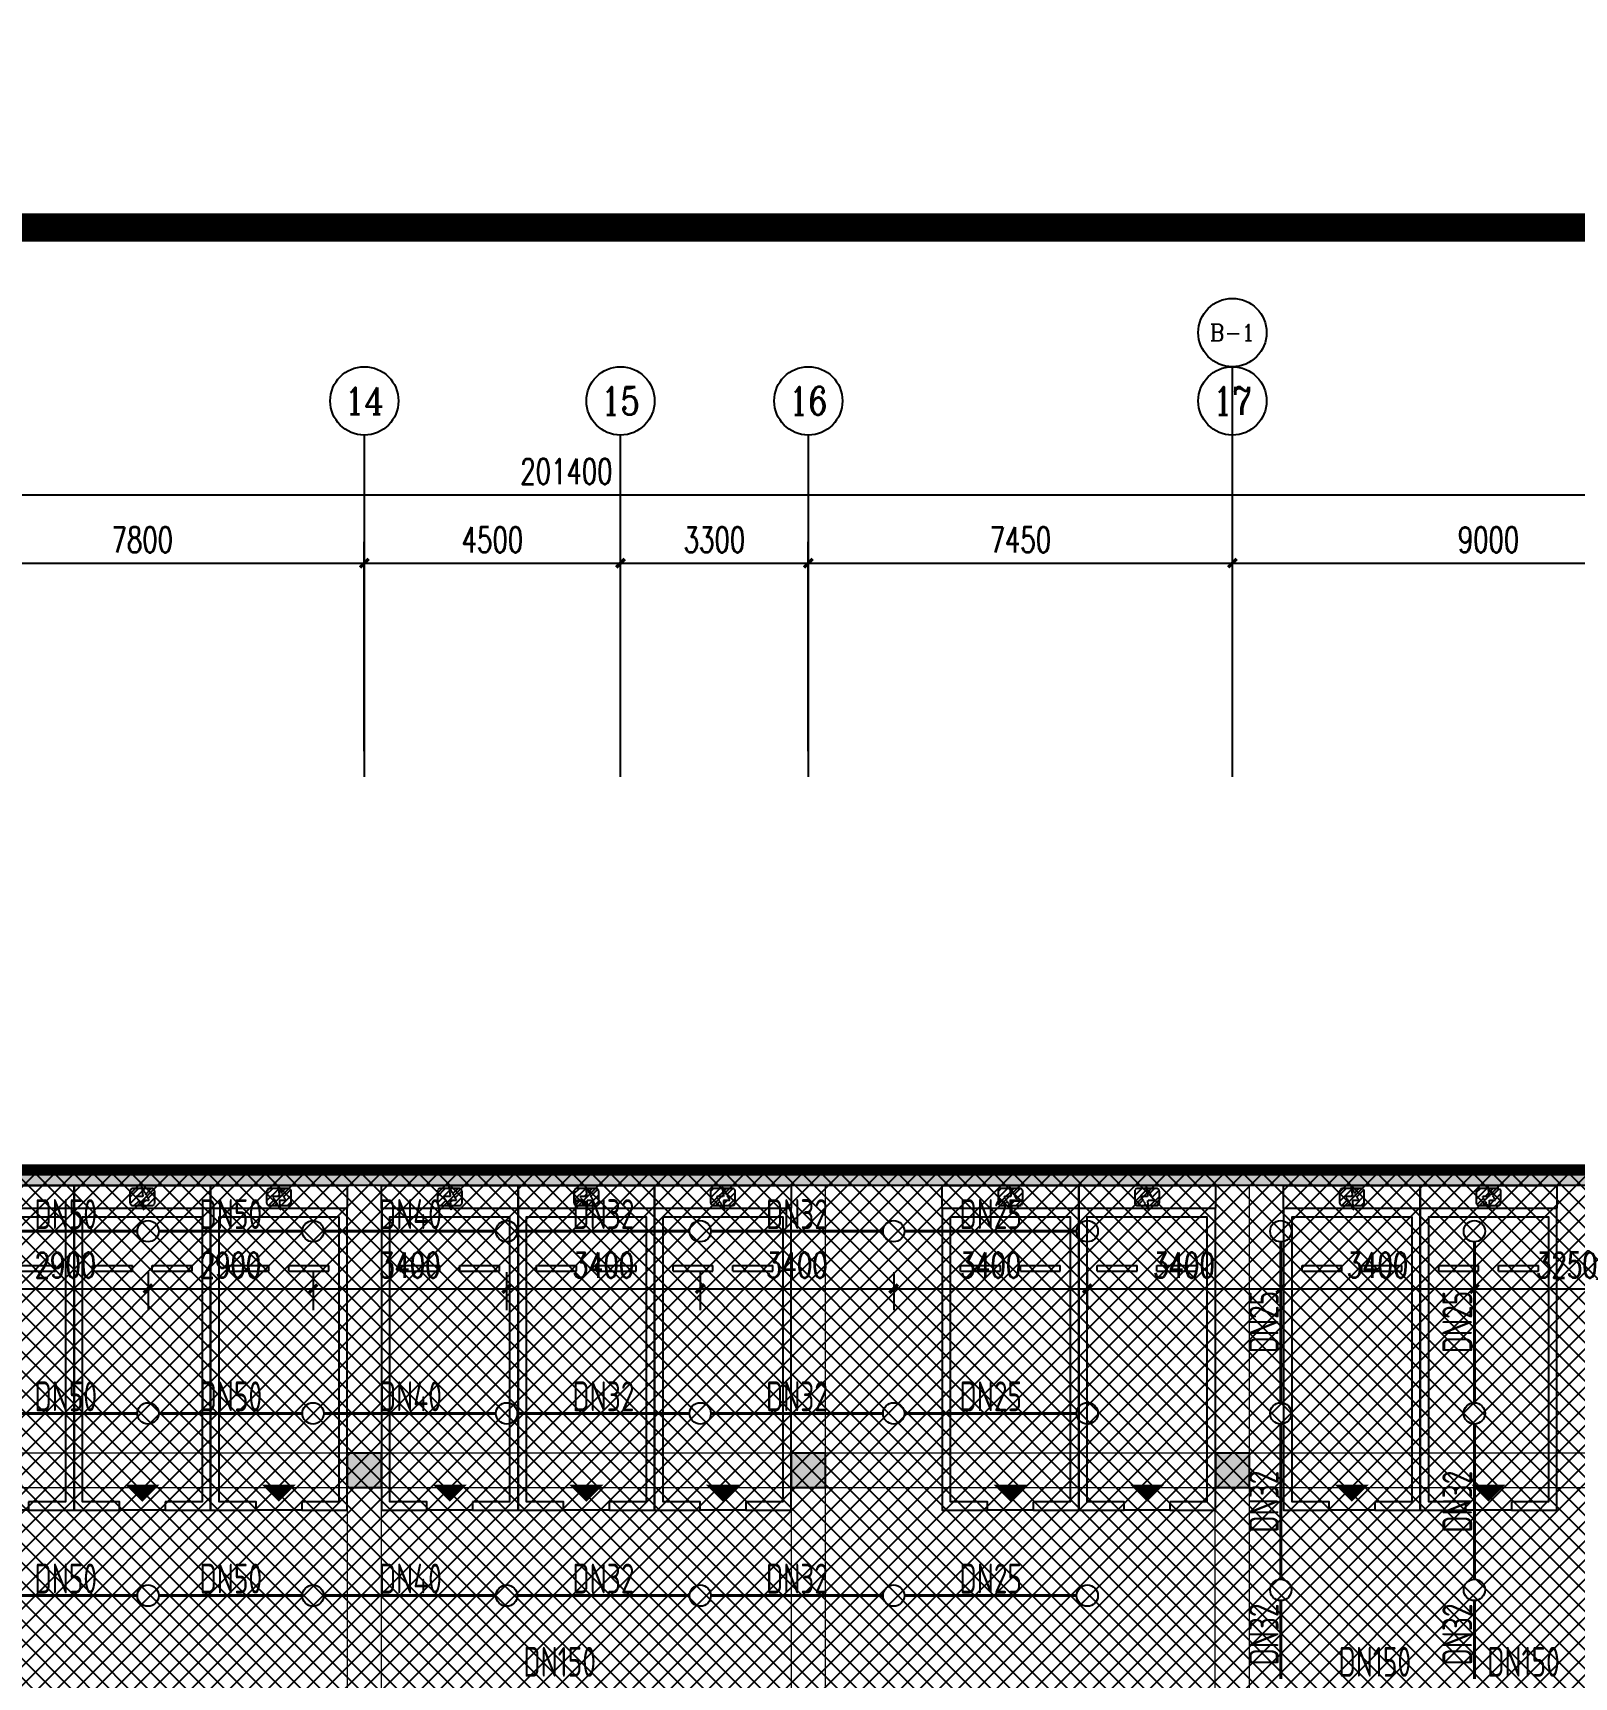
# Model space of a CAD drawing. Extents: x 6824721 to 16538177, y 2478193 to 6665639.
# Drawn here: x 8794641 to 8821717, y 2940521 to 2969395 of the extents above; entities that cross this region are included whole.
import ezdxf
from ezdxf.enums import TextEntityAlignment as Align

# ---------------------------------------------------------------- set-up
doc = ezdxf.new("R2010")
doc.units = 0
doc.header["$LTSCALE"] = 10
doc.linetypes.add('DASH', pattern=[0.35, 0.25, -0.1])
for name, color, linetype in [('0-wo', 8, 'Continuous'), ('00-停车位', 67, 'Continuous'), ('A-PUB_HATCH', 8, 'Continuous'), ('AXIS', 3, 'Continuous'), ('AXIS_TEXT', 7, 'Continuous'), ('car', 252, 'Continuous'), ('PUB_HATCH', 8, 'Continuous'), ('S-梁-虚线', 4, 'DASH'), ('W-EQUIP_喷头', 7, 'Continuous'), ('W-PIPE-喷淋中', 6, 'Continuous'), ('W-TEXT_喷淋', 7, 'Continuous'), ('W-TWT_DIM', 3, 'Continuous'), ('WALL', 9, 'Continuous')]:
    doc.layers.add(name, color=color, linetype=linetype)
doc.layers.add('钢梁', color=141, linetype='Continuous', lineweight=18)
doc.styles.add('8B2_02', font='tssdeng.shx', dxfattribs={"width": 0.7, "bigfont": 'TSSDCHN.shx'})
doc.styles.add('_TCH_AXIS', font='COMPLEX', dxfattribs={"bigfont": 'GBCBIG'})
doc.styles.add('_TCH_DIM_T3', font='SIMPLEX', dxfattribs={"width": 0.705882, "bigfont": 'GBCBIG'})
doc.styles.add('COMPLEX', font='COMPLEX')
doc.styles.add('STANDARD_T3', font='TSSDENG.shx', dxfattribs={"width": 0.56, "bigfont": 'TSSDCHN.shx'})
doc.dimstyles.new('_TCH_ARCH&&150', dxfattribs={"dimtxt": 525, "dimasz": 150, "dimexe": 375, "dimexo": 450, "dimgap": 150, "dimtad": 1, "dimdec": 0, "dimzin": 0, "dimdsep": 46, "dimtxsty": 'STANDARD_T3', "dimblk": 'ARCHTICK', "dimcen": 0.09, "dimclrt": 7, "dimazin": 2, "dimtfac": 1, "dimtdec": 0, "dimtix": 1, "dimtmove": 2, "dimatfit": 3, "dimfxl": 0, "dimtolj": 1, "dimtzin": 0, "dimarcsym": 0})
doc.dimstyles.new('_TWT_ARCH&&150', dxfattribs={"dimtxt": 446.25, "dimasz": 150, "dimexe": 375, "dimexo": 450, "dimgap": 189.375, "dimtad": 1, "dimdec": 0, "dimzin": 0, "dimdsep": 46, "dimtxsty": '_TCH_DIM_T3', "dimblk": 'ARCHTICK', "dimcen": 0.09, "dimclrt": 7, "dimazin": 2, "dimtfac": 1, "dimtdec": 0, "dimtix": 1, "dimtmove": 2, "dimatfit": 3, "dimfxl": 0, "dimtolj": 1, "dimtzin": 0, "dimarcsym": 0})

# ---------------------------------------------------------------- blocks, each defined once
blk = doc.blocks.new('车位2400x5300')
at = {"layer": '00-停车位', "color": 251}
for p, q in [((-875, -1000), (-175, -1000)), ((-875, -1100), (-875, -1000)), ((-875, -1100), (-175, -1100)), ((-175, -1100), (-175, -1000)), ((175, -1000), (875, -1000)), ((175, -1100), (175, -1000)), ((175, -1100), (875, -1100)), ((875, -1100), (875, -1000)), ((400, -5300), (-400, -5300))]:
    blk.add_line(p, q, dxfattribs=at)
blk.add_lwpolyline([(400, -5150), (400, -5300), (1200, -5300), (1200, 0), (-1200, 0), (-1200, -5300), (-400, -5300), (-400, -5150), (-1050, -5150), (-1050, -150), (1050, -150), (1050, -5150), (400, -5150)], dxfattribs=at)
blk.add_lwpolyline([(0, -5150, 0, 600, 0), (0, -4850, 600, 600, 0)], format="xyseb", dxfattribs=at)
blk = doc.blocks.new('A$C2EF10B80')
at = {"layer": 'A-PUB_HATCH'}
h = blk.add_hatch(dxfattribs=at)
h.set_pattern_fill('ANSI31', color=256, scale=50, angle=-16.4434)
h.set_pattern_definition([(45, (6188.46, 7099.97), (-56.1266, 56.1266), [])])
h.paths.add_polyline_path([(-983, -100, 0.414214), (-1033, -50), (-1184, -50), (-1091, -207), (-1210, -207), (-1204, -250), (-983, -250)])
h.paths.add_polyline_path([(-983, -250), (-1204, -250), (-1190, -350), (-1033, -350, 0.414213), (-983, -300)])
h.paths.add_polyline_path([(-1262, -250), (-1417, -250), (-1417, -300, 0.414215), (-1367, -350), (-1207, -350)])
h.paths.add_polyline_path([(-1221, -50), (-1367, -50, 0.414214), (-1417, -100), (-1417, -250), (-1262, -250), (-1320, -146), (-1212, -146)])
at = {"layer": 'car', "linetype": 'DASH', "ltscale": 0.5}
blk.add_line((-1367, -350), (-1033, -350), dxfattribs=at)
at = {"layer": 'car', "linetype": 'DASH'}
blk.add_lwpolyline([(-2400, 0), (0, 0), (0, -400), (-2400, -400)], close=True, dxfattribs=at)
at = {"layer": 'car', "linetype": 'DASH', "ltscale": 0.5}
blk.add_lwpolyline([(-1320, -146), (-1185, -390), (-1210, -207), (-1091, -207), (-1227, 23), (-1212, -146)], close=True, dxfattribs=at)
for points in [[(-1367, -50, 0.414214), (-1417, -100), (-1417, -300)], [(-1033, -350, 0.414214), (-983, -300), (-983, -100, 0.414214), (-1033, -50), (-1367, -50)]]:
    blk.add_lwpolyline(points, format="xyb", dxfattribs=at)
at = {"layer": 'car', "linetype": 'DASH'}
blk.add_arc((-1367, -300), 50, 180, 270, dxfattribs=at)
blk = doc.blocks.new('_FZH')
blk.add_lwpolyline([(-0.5, -0.5), (0.5, -0.5), (0.5, 0.5), (-0.5, 0.5)], close=True)
at = {"layer": 'PUB_HATCH'}
blk.add_solid([(-0.5, -0.5), (0.5, -0.5), (-0.5, 0.5), (0.5, 0.5)], dxfattribs=at)
blk = doc.blocks.new('_AXISO')
blk.add_circle((0, 0), 0.5)
at = {"layer": 'AXIS_TEXT', "style": 'COMPLEX', "width": 1.041667}
blk.add_attdef('A', text='', height=0.56, dxfattribs=at).set_placement((-0.25, -0.28), (0.25, -0.28), align=Align.FIT)
blk = doc.blocks.new('_ArchTick')
at = {"color": 0, "linetype": 'ByBlock', "const_width": 0.4}
blk.add_lwpolyline([(-0.5, -0.5), (0.5, 0.5)], dxfattribs=at)
blk = doc.blocks.new('*D319')
at = {"layer": 'AXIS', "color": 0, "lineweight": -2, "transparency": 16777216}
for p, q in [((-5809, 856556), (-5809, 860231)), ((1991, 856556), (1991, 860231)), ((-5809, 859856), (1991, 859856))]:
    blk.add_line(p, q, dxfattribs=at)
at = {"layer": 'Defpoints', "color": 0, "transparency": 16777216}
for p in [(1991, 859856), (-5809, 856106), (1991, 856106)]:
    blk.add_point(p, dxfattribs=at)
at = {"layer": 'AXIS', "color": 0, "lineweight": -2, "transparency": 16777216, "xscale": 150, "yscale": 150, "zscale": 150, "rotation": 180}
blk.add_blockref('_ArchTick', (-5809, 859856), dxfattribs=at)
at = {"layer": 'AXIS', "color": 0, "lineweight": -2, "transparency": 16777216, "xscale": 150, "yscale": 150, "zscale": 150}
blk.add_blockref('_ArchTick', (1991, 859856), dxfattribs=at)
at = {"layer": 'AXIS', "color": 7, "transparency": 16777216, "insert": (-1909, 860268), "char_height": 446.2, "attachment_point": 5, "style": '_TCH_DIM_T3'}
blk.add_mtext('\\A1;7800', dxfattribs=at)
blk = doc.blocks.new('*D320')
at = {"layer": 'AXIS', "color": 0, "lineweight": -2, "transparency": 16777216}
for p, q in [((1991, 856556), (1991, 860231)), ((6491, 856556), (6491, 860231)), ((1991, 859856), (6491, 859856))]:
    blk.add_line(p, q, dxfattribs=at)
at = {"layer": 'Defpoints', "color": 0, "transparency": 16777216}
for p in [(6491, 859856), (1991, 856106), (6491, 856106)]:
    blk.add_point(p, dxfattribs=at)
at = {"layer": 'AXIS', "color": 0, "lineweight": -2, "transparency": 16777216, "xscale": 150, "yscale": 150, "zscale": 150, "rotation": 180}
blk.add_blockref('_ArchTick', (1991, 859856), dxfattribs=at)
at = {"layer": 'AXIS', "color": 0, "lineweight": -2, "transparency": 16777216, "xscale": 150, "yscale": 150, "zscale": 150}
blk.add_blockref('_ArchTick', (6491, 859856), dxfattribs=at)
at = {"layer": 'AXIS', "color": 7, "transparency": 16777216, "insert": (4241, 860268), "char_height": 446.2, "attachment_point": 5, "style": '_TCH_DIM_T3'}
blk.add_mtext('\\A1;4500', dxfattribs=at)
blk = doc.blocks.new('*D321')
at = {"layer": 'AXIS', "color": 0, "lineweight": -2, "transparency": 16777216}
for p, q in [((6491, 856556), (6491, 860231)), ((9791, 856556), (9791, 860231)), ((6491, 859856), (9791, 859856))]:
    blk.add_line(p, q, dxfattribs=at)
at = {"layer": 'Defpoints', "color": 0, "transparency": 16777216}
for p in [(9791, 859856), (6491, 856106), (9791, 856106)]:
    blk.add_point(p, dxfattribs=at)
at = {"layer": 'AXIS', "color": 0, "lineweight": -2, "transparency": 16777216, "xscale": 150, "yscale": 150, "zscale": 150, "rotation": 180}
blk.add_blockref('_ArchTick', (6491, 859856), dxfattribs=at)
at = {"layer": 'AXIS', "color": 0, "lineweight": -2, "transparency": 16777216, "xscale": 150, "yscale": 150, "zscale": 150}
blk.add_blockref('_ArchTick', (9791, 859856), dxfattribs=at)
at = {"layer": 'AXIS', "color": 7, "transparency": 16777216, "insert": (8141, 860268), "char_height": 446.2, "attachment_point": 5, "style": '_TCH_DIM_T3'}
blk.add_mtext('\\A1;3300', dxfattribs=at)
blk = doc.blocks.new('*D322')
at = {"layer": 'AXIS', "color": 0, "lineweight": -2, "transparency": 16777216}
for p, q in [((9791, 856556), (9791, 860231)), ((17241, 856556), (17241, 860231)), ((9791, 859856), (17241, 859856))]:
    blk.add_line(p, q, dxfattribs=at)
at = {"layer": 'Defpoints', "color": 0, "transparency": 16777216}
for p in [(17241, 859856), (9791, 856106), (17241, 856106)]:
    blk.add_point(p, dxfattribs=at)
at = {"layer": 'AXIS', "color": 0, "lineweight": -2, "transparency": 16777216, "xscale": 150, "yscale": 150, "zscale": 150, "rotation": 180}
blk.add_blockref('_ArchTick', (9791, 859856), dxfattribs=at)
at = {"layer": 'AXIS', "color": 0, "lineweight": -2, "transparency": 16777216, "xscale": 150, "yscale": 150, "zscale": 150}
blk.add_blockref('_ArchTick', (17241, 859856), dxfattribs=at)
at = {"layer": 'AXIS', "color": 7, "transparency": 16777216, "insert": (13516, 860268), "char_height": 446.2, "attachment_point": 5, "style": '_TCH_DIM_T3'}
blk.add_mtext('\\A1;7450', dxfattribs=at)
blk = doc.blocks.new('*D232')
at = {"layer": 'AXIS', "color": 0, "lineweight": -2, "transparency": 16777216}
for p, q in [((17241, 856556), (17241, 860231)), ((26241, 856556), (26241, 860231)), ((17241, 859856), (26241, 859856))]:
    blk.add_line(p, q, dxfattribs=at)
at = {"layer": 'Defpoints', "color": 0, "transparency": 16777216}
for p in [(26241, 859856), (17241, 856106), (26241, 856106)]:
    blk.add_point(p, dxfattribs=at)
at = {"layer": 'AXIS', "color": 0, "lineweight": -2, "transparency": 16777216, "xscale": 150, "yscale": 150, "zscale": 150, "rotation": 180}
blk.add_blockref('_ArchTick', (17241, 859856), dxfattribs=at)
at = {"layer": 'AXIS', "color": 0, "lineweight": -2, "transparency": 16777216, "xscale": 150, "yscale": 150, "zscale": 150}
blk.add_blockref('_ArchTick', (26241, 859856), dxfattribs=at)
at = {"layer": 'AXIS', "color": 7, "transparency": 16777216, "insert": (21741, 860268), "char_height": 446.2, "attachment_point": 5, "style": '_TCH_DIM_T3'}
blk.add_mtext('\\A1;9000', dxfattribs=at)
blk = doc.blocks.new('*D263')
at = {"layer": 'AXIS', "color": 0, "lineweight": -2, "transparency": 16777216}
for p, q in [((-95159, 856556), (-95159, 861431)), ((106241, 856556), (106241, 861431)), ((-95159, 861056), (106241, 861056))]:
    blk.add_line(p, q, dxfattribs=at)
at = {"layer": 'Defpoints', "color": 0, "transparency": 16777216}
for p in [(106241, 861056), (-95159, 856106), (106241, 856106)]:
    blk.add_point(p, dxfattribs=at)
at = {"layer": 'AXIS', "color": 0, "lineweight": -2, "transparency": 16777216, "xscale": 150, "yscale": 150, "zscale": 150, "rotation": 180}
blk.add_blockref('_ArchTick', (-95159, 861056), dxfattribs=at)
at = {"layer": 'AXIS', "color": 0, "lineweight": -2, "transparency": 16777216, "xscale": 150, "yscale": 150, "zscale": 150}
blk.add_blockref('_ArchTick', (106241, 861056), dxfattribs=at)
at = {"layer": 'AXIS', "color": 7, "transparency": 16777216, "insert": (5541, 861468), "char_height": 446.2, "attachment_point": 5, "style": '_TCH_DIM_T3'}
blk.add_mtext('\\A1;201400', dxfattribs=at)
blk = doc.blocks.new('jkytk')
at = {"layer": 'WALL', "color": 1, "const_width": 200}
blk.add_lwpolyline([(8419589, 2958073), (8519064, 2958073), (8519064, 2943773), (8537789, 2943777), (8537789, 2939796), (8509914, 2939798), (8509914, 2927380), (8466214, 2927327)], dxfattribs=at)
blk = doc.blocks.new('LIANGMOBAN')
at = {"layer": 'S-梁-虚线', "color": 8, "lineweight": 18}
for p, q in [((1930691, 235178), (1930691, 230478)), ((1931291, 230478), (1931291, 235178)), ((1938491, 235178), (1938491, 230478)), ((1939091, 230478), (1939091, 235178)), ((1945941, 235178), (1945941, 230478)), ((1946541, 230478), (1946541, 235178)), ((1930691, 230478), (1923491, 230478)), ((1938491, 230478), (1931291, 230478)), ((1945941, 230478), (1939091, 230478)), ((1954941, 230478), (1946541, 230478)), ((1923491, 229878), (1930691, 229878)), ((1930691, 229878), (1930691, 223028)), ((1931291, 229878), (1938491, 229878)), ((1931291, 223028), (1931291, 229878)), ((1938491, 229878), (1938491, 223028)), ((1939091, 229878), (1945941, 229878)), ((1939091, 223028), (1939091, 229878)), ((1945941, 221547), (1945941, 229878)), ((1946541, 229878), (1954941, 229878)), ((1946541, 221478), (1946541, 229878))]:
    blk.add_line(p, q, dxfattribs=at)
blk = doc.blocks.new('*D625')
at = {"layer": 'Defpoints', "color": 0, "transparency": 16777216}
for p in [(8793764, 2948084), (8796664, 2948084), (8796664, 2947342)]:
    blk.add_point(p, dxfattribs=at)
at = {"layer": 'W-TWT_DIM', "color": 0, "lineweight": -2, "transparency": 16777216}
for p, q in [((8793764, 2947634), (8793764, 2946967)), ((8796664, 2947634), (8796664, 2946967)), ((8793764, 2947342), (8796664, 2947342))]:
    blk.add_line(p, q, dxfattribs=at)
at = {"layer": 'W-TWT_DIM', "color": 0, "lineweight": -2, "transparency": 16777216, "xscale": 150, "yscale": 150, "zscale": 150, "rotation": 180}
blk.add_blockref('_ArchTick', (8793764, 2947342), dxfattribs=at)
at = {"layer": 'W-TWT_DIM', "color": 0, "lineweight": -2, "transparency": 16777216, "xscale": 150, "yscale": 150, "zscale": 150}
blk.add_blockref('_ArchTick', (8796664, 2947342), dxfattribs=at)
at = {"layer": 'W-TWT_DIM', "color": 7, "transparency": 16777216, "insert": (8795214, 2947755), "char_height": 446.2, "attachment_point": 5, "style": '_TCH_DIM_T3'}
blk.add_mtext('\\A1;2900', dxfattribs=at)
blk = doc.blocks.new('*D626')
at = {"layer": 'Defpoints', "color": 0, "transparency": 16777216}
for p in [(8796664, 2948084), (8799564, 2948084), (8799564, 2947342)]:
    blk.add_point(p, dxfattribs=at)
at = {"layer": 'W-TWT_DIM', "color": 0, "lineweight": -2, "transparency": 16777216}
for p, q in [((8796664, 2947634), (8796664, 2946967)), ((8799564, 2947634), (8799564, 2946967)), ((8796664, 2947342), (8799564, 2947342))]:
    blk.add_line(p, q, dxfattribs=at)
at = {"layer": 'W-TWT_DIM', "color": 0, "lineweight": -2, "transparency": 16777216, "xscale": 150, "yscale": 150, "zscale": 150, "rotation": 180}
blk.add_blockref('_ArchTick', (8796664, 2947342), dxfattribs=at)
at = {"layer": 'W-TWT_DIM', "color": 0, "lineweight": -2, "transparency": 16777216, "xscale": 150, "yscale": 150, "zscale": 150}
blk.add_blockref('_ArchTick', (8799564, 2947342), dxfattribs=at)
at = {"layer": 'W-TWT_DIM', "color": 7, "transparency": 16777216, "insert": (8798114, 2947755), "char_height": 446.2, "attachment_point": 5, "style": '_TCH_DIM_T3'}
blk.add_mtext('\\A1;2900', dxfattribs=at)
blk = doc.blocks.new('*D627')
at = {"layer": 'Defpoints', "color": 0, "transparency": 16777216}
for p in [(8799564, 2948084), (8802964, 2948084), (8802964, 2947342)]:
    blk.add_point(p, dxfattribs=at)
at = {"layer": 'W-TWT_DIM', "color": 0, "lineweight": -2, "transparency": 16777216}
for p, q in [((8799564, 2947634), (8799564, 2946967)), ((8802964, 2947634), (8802964, 2946967)), ((8799564, 2947342), (8802964, 2947342))]:
    blk.add_line(p, q, dxfattribs=at)
at = {"layer": 'W-TWT_DIM', "color": 0, "lineweight": -2, "transparency": 16777216, "xscale": 150, "yscale": 150, "zscale": 150, "rotation": 180}
blk.add_blockref('_ArchTick', (8799564, 2947342), dxfattribs=at)
at = {"layer": 'W-TWT_DIM', "color": 0, "lineweight": -2, "transparency": 16777216, "xscale": 150, "yscale": 150, "zscale": 150}
blk.add_blockref('_ArchTick', (8802964, 2947342), dxfattribs=at)
at = {"layer": 'W-TWT_DIM', "color": 7, "transparency": 16777216, "insert": (8801264, 2947755), "char_height": 446.2, "attachment_point": 5, "style": '_TCH_DIM_T3'}
blk.add_mtext('\\A1;3400', dxfattribs=at)
blk = doc.blocks.new('*D628')
at = {"layer": 'Defpoints', "color": 0, "transparency": 16777216}
for p in [(8802964, 2948084), (8806364, 2948084), (8806364, 2947342)]:
    blk.add_point(p, dxfattribs=at)
at = {"layer": 'W-TWT_DIM', "color": 0, "lineweight": -2, "transparency": 16777216}
for p, q in [((8802964, 2947634), (8802964, 2946967)), ((8806364, 2947634), (8806364, 2946967)), ((8802964, 2947342), (8806364, 2947342))]:
    blk.add_line(p, q, dxfattribs=at)
at = {"layer": 'W-TWT_DIM', "color": 0, "lineweight": -2, "transparency": 16777216, "xscale": 150, "yscale": 150, "zscale": 150, "rotation": 180}
blk.add_blockref('_ArchTick', (8802964, 2947342), dxfattribs=at)
at = {"layer": 'W-TWT_DIM', "color": 0, "lineweight": -2, "transparency": 16777216, "xscale": 150, "yscale": 150, "zscale": 150}
blk.add_blockref('_ArchTick', (8806364, 2947342), dxfattribs=at)
at = {"layer": 'W-TWT_DIM', "color": 7, "transparency": 16777216, "insert": (8804664, 2947755), "char_height": 446.2, "attachment_point": 5, "style": '_TCH_DIM_T3'}
blk.add_mtext('\\A1;3400', dxfattribs=at)
blk = doc.blocks.new('*D629')
at = {"layer": 'Defpoints', "color": 0, "transparency": 16777216}
for p in [(8806364, 2948084), (8809764, 2948084), (8809764, 2947342)]:
    blk.add_point(p, dxfattribs=at)
at = {"layer": 'W-TWT_DIM', "color": 0, "lineweight": -2, "transparency": 16777216}
for p, q in [((8806364, 2947634), (8806364, 2946967)), ((8809764, 2947634), (8809764, 2946967)), ((8806364, 2947342), (8809764, 2947342))]:
    blk.add_line(p, q, dxfattribs=at)
at = {"layer": 'W-TWT_DIM', "color": 0, "lineweight": -2, "transparency": 16777216, "xscale": 150, "yscale": 150, "zscale": 150, "rotation": 180}
blk.add_blockref('_ArchTick', (8806364, 2947342), dxfattribs=at)
at = {"layer": 'W-TWT_DIM', "color": 0, "lineweight": -2, "transparency": 16777216, "xscale": 150, "yscale": 150, "zscale": 150}
blk.add_blockref('_ArchTick', (8809764, 2947342), dxfattribs=at)
at = {"layer": 'W-TWT_DIM', "color": 7, "transparency": 16777216, "insert": (8808064, 2947755), "char_height": 446.2, "attachment_point": 5, "style": '_TCH_DIM_T3'}
blk.add_mtext('\\A1;3400', dxfattribs=at)
blk = doc.blocks.new('*D630')
at = {"layer": 'Defpoints', "color": 0, "transparency": 16777216}
for p in [(8809764, 2948084), (8813164, 2948084), (8813164, 2947342)]:
    blk.add_point(p, dxfattribs=at)
at = {"layer": 'W-TWT_DIM', "color": 0, "lineweight": -2, "transparency": 16777216}
for p, q in [((8809764, 2947634), (8809764, 2946967)), ((8813164, 2947634), (8813164, 2946967)), ((8809764, 2947342), (8813164, 2947342))]:
    blk.add_line(p, q, dxfattribs=at)
at = {"layer": 'W-TWT_DIM', "color": 0, "lineweight": -2, "transparency": 16777216, "xscale": 150, "yscale": 150, "zscale": 150, "rotation": 180}
blk.add_blockref('_ArchTick', (8809764, 2947342), dxfattribs=at)
at = {"layer": 'W-TWT_DIM', "color": 0, "lineweight": -2, "transparency": 16777216, "xscale": 150, "yscale": 150, "zscale": 150}
blk.add_blockref('_ArchTick', (8813164, 2947342), dxfattribs=at)
at = {"layer": 'W-TWT_DIM', "color": 7, "transparency": 16777216, "insert": (8811464, 2947755), "char_height": 446.2, "attachment_point": 5, "style": '_TCH_DIM_T3'}
blk.add_mtext('\\A1;3400', dxfattribs=at)
blk = doc.blocks.new('*D631')
at = {"layer": 'Defpoints', "color": 0, "transparency": 16777216}
for p in [(8813164, 2948084), (8816564, 2948084), (8816564, 2947342)]:
    blk.add_point(p, dxfattribs=at)
at = {"layer": 'W-TWT_DIM', "color": 0, "lineweight": -2, "transparency": 16777216}
for p, q in [((8813164, 2947634), (8813164, 2946967)), ((8816564, 2947634), (8816564, 2946967)), ((8813164, 2947342), (8816564, 2947342))]:
    blk.add_line(p, q, dxfattribs=at)
at = {"layer": 'W-TWT_DIM', "color": 0, "lineweight": -2, "transparency": 16777216, "xscale": 150, "yscale": 150, "zscale": 150, "rotation": 180}
blk.add_blockref('_ArchTick', (8813164, 2947342), dxfattribs=at)
at = {"layer": 'W-TWT_DIM', "color": 0, "lineweight": -2, "transparency": 16777216, "xscale": 150, "yscale": 150, "zscale": 150}
blk.add_blockref('_ArchTick', (8816564, 2947342), dxfattribs=at)
at = {"layer": 'W-TWT_DIM', "color": 7, "transparency": 16777216, "insert": (8814864, 2947755), "char_height": 446.2, "attachment_point": 5, "style": '_TCH_DIM_T3'}
blk.add_mtext('\\A1;3400', dxfattribs=at)
blk = doc.blocks.new('*D632')
at = {"layer": 'Defpoints', "color": 0, "transparency": 16777216}
for p in [(8816564, 2948084), (8819964, 2948084), (8819964, 2947342)]:
    blk.add_point(p, dxfattribs=at)
at = {"layer": 'W-TWT_DIM', "color": 0, "lineweight": -2, "transparency": 16777216}
for p, q in [((8816564, 2947634), (8816564, 2946967)), ((8819964, 2947634), (8819964, 2946967)), ((8816564, 2947342), (8819964, 2947342))]:
    blk.add_line(p, q, dxfattribs=at)
at = {"layer": 'W-TWT_DIM', "color": 0, "lineweight": -2, "transparency": 16777216, "xscale": 150, "yscale": 150, "zscale": 150, "rotation": 180}
blk.add_blockref('_ArchTick', (8816564, 2947342), dxfattribs=at)
at = {"layer": 'W-TWT_DIM', "color": 0, "lineweight": -2, "transparency": 16777216, "xscale": 150, "yscale": 150, "zscale": 150}
blk.add_blockref('_ArchTick', (8819964, 2947342), dxfattribs=at)
at = {"layer": 'W-TWT_DIM', "color": 7, "transparency": 16777216, "insert": (8818264, 2947755), "char_height": 446.2, "attachment_point": 5, "style": '_TCH_DIM_T3'}
blk.add_mtext('\\A1;3400', dxfattribs=at)
blk = doc.blocks.new('*D633')
at = {"layer": 'Defpoints', "color": 0, "transparency": 16777216}
for p in [(8819964, 2948084), (8823214, 2948084), (8823214, 2947342)]:
    blk.add_point(p, dxfattribs=at)
at = {"layer": 'W-TWT_DIM', "color": 0, "lineweight": -2, "transparency": 16777216}
for p, q in [((8819964, 2947634), (8819964, 2946967)), ((8823214, 2947634), (8823214, 2946967)), ((8819964, 2947342), (8823214, 2947342))]:
    blk.add_line(p, q, dxfattribs=at)
at = {"layer": 'W-TWT_DIM', "color": 0, "lineweight": -2, "transparency": 16777216, "xscale": 150, "yscale": 150, "zscale": 150, "rotation": 180}
blk.add_blockref('_ArchTick', (8819964, 2947342), dxfattribs=at)
at = {"layer": 'W-TWT_DIM', "color": 0, "lineweight": -2, "transparency": 16777216, "xscale": 150, "yscale": 150, "zscale": 150}
blk.add_blockref('_ArchTick', (8823214, 2947342), dxfattribs=at)
at = {"layer": 'W-TWT_DIM', "color": 7, "transparency": 16777216, "insert": (8821589, 2947755), "char_height": 446.2, "attachment_point": 5, "style": '_TCH_DIM_T3'}
blk.add_mtext('\\A1;3250', dxfattribs=at)
blk = doc.blocks.new('$TwtSys$00000125')
blk.add_circle((0, 0, 0), 1)
blk = doc.blocks.new('wet 45u67i')
at = {"layer": 'AXIS', "color": 8}
blk.add_line((17241.4, 856105.8), (17241.4, 863305.8), dxfattribs=at)
at = {"layer": 'AXIS', "color": 3}
for p, q in [((1991.4, 856105.8), (1991.4, 862105.8)), ((6491.4, 856105.8), (6491.4, 862105.8)), ((9791.4, 856105.8), (9791.4, 862105.8)), ((17241.4, 856105.8), (17241.4, 862105.8))]:
    blk.add_line(p, q, dxfattribs=at)
at = {"layer": 'AXIS', "color": 8}
ref = blk.add_blockref('_AXISO', (17241.4, 863905.8), dxfattribs=dict(at, xscale=1200, yscale=1200, zscale=1200))
ref.add_attrib('A', 'B-1', dxfattribs={"layer": 'AXIS_TEXT', "height": 290.39, "style": '_TCH_AXIS'}).set_placement((16847.3, 863760.6), (17635.5, 863760.6), align=Align.FIT)
ref = blk.add_blockref('_AXISO', (1991.4, 862705.8), dxfattribs=dict(at, xscale=1200, yscale=1200, zscale=1200))
ref.add_attrib('A', '14', dxfattribs={"layer": 'AXIS_TEXT', "height": 471.11, "style": '_TCH_AXIS'}).set_placement((1643.7, 862470.2), (2339.1, 862470.2), align=Align.FIT)
ref = blk.add_blockref('_AXISO', (6491.4, 862705.8), dxfattribs=dict(at, xscale=1200, yscale=1200, zscale=1200))
ref.add_attrib('A', '15', dxfattribs={"layer": 'AXIS_TEXT', "height": 492.67, "style": '_TCH_AXIS'}).set_placement((6151.2, 862459.4), (6831.6, 862459.4), align=Align.FIT)
ref = blk.add_blockref('_AXISO', (9791.4, 862705.8), dxfattribs=dict(at, xscale=1200, yscale=1200, zscale=1200))
ref.add_attrib('A', '16', dxfattribs={"layer": 'AXIS_TEXT', "height": 492.67, "style": '_TCH_AXIS'}).set_placement((9451.2, 862459.4), (10131.6, 862459.4), align=Align.FIT)
ref = blk.add_blockref('_AXISO', (17241.4, 862705.8), dxfattribs=dict(at, xscale=1200, yscale=1200, zscale=1200))
ref.add_attrib('A', '17', dxfattribs={"layer": 'AXIS_TEXT', "height": 492.67, "style": '_TCH_AXIS'}).set_placement((16901.2, 862459.4), (17581.6, 862459.4), align=Align.FIT)
at = {"layer": 'AXIS', "color": 3}
for p1, p2, distance, picture, middle in [((-95158.6, 856105.8), (106241.4, 856105.8), 4950, '*D263', (5541.4, 861468.3)), ((-5808.6, 856105.8), (1991.4, 856105.8), 3750, '*D319', (-1908.6, 860268.3)), ((1991.4, 856105.8), (6491.4, 856105.8), 3750, '*D320', (4241.4, 860268.3)), ((6491.4, 856105.8), (9791.4, 856105.8), 3750, '*D321', (8141.4, 860268.3)), ((9791.4, 856105.8), (17241.4, 856105.8), 3750, '*D322', (13516.4, 860268.3)), ((17241.4, 856105.8), (26241.4, 856105.8), 3750, '*D232', (21741.4, 860268.3))]:
    dim = blk.add_aligned_dim(p1=p1, p2=p2, distance=distance, dimstyle='_TCH_ARCH&&150', dxfattribs=at)
    dim.commit()
    dim.dimension.update_dxf_attribs({"geometry": picture, "text_midpoint": middle})

msp = doc.modelspace()

# ---------------------------------------------------------------- hatches: boundary and pattern name
h = msp.add_hatch()
h.set_pattern_fill('ANSI37', color=8, scale=150)
h.set_pattern_definition([(45, (8303016.86, 2710265.2), (-168.3798, 168.3798), []), (135, (8303016.86, 2710265.2), (-168.3798, -168.3798), [])])
h.paths.add_polyline_path([(8824414.1, 2949451.5), (8824414.1, 2935151.5), (8842714.1, 2935151.5), (8842714.1, 2879526.5), (8827964.1, 2879526.5), (8827964.1, 2881476.5), (8830839.1, 2881476.5), (8830939.1, 2886876.5), (8804334.6, 2886876.5), (8804142.3, 2820149.7), (8833564.1, 2820152.3), (8833564.1, 2817714.5), (8841204.8, 2810768), (8839163.9, 2808501.4), (8843102.6, 2804955), (8820829.2, 2780217.9), (8820829.2, 2770055.4), (8785124.6, 2730401.5), (8708264.1, 2730401.5), (8708264.1, 2736351.5), (8695014.1, 2750701.5), (8695014.1, 2775001.5), (8703014.1, 2775002.8), (8703014.1, 2949451.5), (8712039.3, 2949451.5)])
at = {"layer": '0-wo'}
msp.add_hatch(color=8, dxfattribs=at).paths.add_polyline_path([(8824564.1, 2949251.5), (8824564.1, 2949451.5), (8766864.1, 2949451.5), (8766864.1, 2949151.5), (8824414.1, 2949151.5)])

# ---------------------------------------------------------------- linework, layer by layer
at = {"layer": '0-wo', "color": 8}
for p, q in [((8824564.1, 2949451.5), (8766864.1, 2949451.5)), ((8824414.1, 2949151.5), (8766864.1, 2949151.5))]:
    msp.add_line(p, q, dxfattribs=at)
at = {"layer": '0-wo', "color": 8, "const_width": 500, "flags": 128}
msp.add_lwpolyline([(8691080.4, 2969119.7), (8705176, 2967745.3), (8719304.3, 2966762.9), (8733454.4, 2966173.1), (8747615.4, 2965976.5), (8823194.8, 2965976.5), (8898774.1, 2965976.5), (8906244.1, 2965790.4), (8913695.6, 2965232.5), (8921110, 2964304.2), (8928469, 2963007.8), (8935754.4, 2961346.6), (8942947.9, 2959324.6), (8950031.8, 2956946.9), (8956988.6, 2954219.3), (8963800.8, 2951148.7), (8970451.7, 2947742.7), (8976924.7, 2944009.6), (8983203.8, 2939958.9), (8911619.7, 2861304.6), (8840035.6, 2782650.4), (8768451.5, 2703996.1), (8691080.4, 2726323), (8691080.4, 2847721.3)], close=True, dxfattribs=at)
at = {"layer": 'W-PIPE-喷淋中', "ltscale": 1.5, "const_width": 52.5}
for points in [[(8793951.6, 2948351.5), (8796476.6, 2948351.5)], [(8796851.6, 2948351.5), (8799376.6, 2948351.5)], [(8799751.6, 2948351.5), (8802776.6, 2948351.5)], [(8803151.6, 2948351.5), (8806176.6, 2948351.5)], [(8806551.6, 2948351.5), (8809576.6, 2948351.5)], [(8809951.6, 2948351.5), (8812976.6, 2948351.5)], [(8816564.1, 2945339), (8816564.1, 2948164)], [(8819964.1, 2945339), (8819964.1, 2948164)], [(8793951.6, 2945151.5), (8796476.6, 2945151.5)], [(8796851.6, 2945151.5), (8799376.6, 2945151.5)], [(8799751.6, 2945151.5), (8802776.6, 2945151.5)], [(8803151.6, 2945151.5), (8806176.6, 2945151.5)], [(8806551.6, 2945151.5), (8809576.6, 2945151.5)], [(8809951.6, 2945151.5), (8812976.6, 2945151.5)], [(8816564.1, 2942239), (8816564.1, 2944964)], [(8819964.1, 2942239), (8819964.1, 2944964)], [(8793951.6, 2941951.5), (8796476.6, 2941951.5)], [(8796851.6, 2941951.5), (8799376.6, 2941951.5)], [(8799751.6, 2941951.5), (8802776.6, 2941951.5)], [(8803151.6, 2941951.5), (8806176.6, 2941951.5)], [(8806551.6, 2941951.5), (8809576.6, 2941951.5)], [(8809951.6, 2941951.5), (8812976.6, 2941951.5)], [(8816564.1, 2940489), (8816564.1, 2941864)], [(8819964.1, 2940489), (8819964.1, 2941864)]]:
    msp.add_lwpolyline(points, dxfattribs=at)

# ---------------------------------------------------------------- block references
msp.add_blockref('jkytk', (305383.7, -8645.8))
at = {"layer": '0-wo'}
msp.add_blockref('wet 45u67i', (8798472.7, 2100226.9), dxfattribs=at)
at = {"layer": '0-wo', "color": 8, "rotation": 179.9999973237665}
for p in [(8792964.1, 2948751.5), (8795364.1, 2948751.5), (8797764.1, 2948751.5), (8800764.1, 2948751.5), (8803164.1, 2948751.5), (8805564.1, 2948751.5), (8810614.1, 2948751.5), (8813014.1, 2948751.5), (8816614.1, 2948751.5), (8819014.1, 2948751.5)]:
    msp.add_blockref('A$C2EF10B80', p, dxfattribs=at)
at = {"layer": '0-wo', "color": 8}
for p in [(8794164.1, 2948751.5), (8796564.1, 2948751.5), (8798964.1, 2948751.5), (8801964.1, 2948751.5), (8804364.1, 2948751.5), (8806764.1, 2948751.5), (8811814.1, 2948751.5), (8814214.1, 2948751.5), (8817814.1, 2948751.5), (8820214.1, 2948751.5)]:
    msp.add_blockref('车位2400x5300', p, dxfattribs=at)
at = {"layer": '0-wo', "color": 8, "xscale": 600, "yscale": 600, "zscale": 600, "rotation": 90}
for p in [(8800464.1, 2944151.5), (8808264.1, 2944151.5), (8815714.1, 2944151.5)]:
    msp.add_blockref('_FZH', p, dxfattribs=at)
at = {"layer": 'W-EQUIP_喷头', "xscale": 187.5, "yscale": 187.5, "zscale": 187.5}
for p in [(8796664.1, 2948351.5), (8799564.1, 2948351.5), (8802964.1, 2948351.5), (8806364.1, 2948351.5), (8809764.1, 2948351.5), (8813164.1, 2948351.5), (8816564.1, 2948351.5), (8819964.1, 2948351.5), (8796664.1, 2945151.5), (8799564.1, 2945151.5), (8802964.1, 2945151.5), (8806364.1, 2945151.5), (8809764.1, 2945151.5), (8813164.1, 2945151.5), (8816564.1, 2945151.5), (8819964.1, 2945151.5), (8796664.1, 2941951.5), (8799564.1, 2941951.5), (8802964.1, 2941951.5), (8806364.1, 2941951.5), (8809764.1, 2941951.5), (8813164.1, 2941951.5), (8816564.1, 2942051.5), (8819964.1, 2942051.5)]:
    msp.add_blockref('$TwtSys$00000125', p, dxfattribs=at)
at = {"layer": '钢梁', "color": 6}
msp.add_blockref('LIANGMOBAN', (6869472.7, 2713973), dxfattribs=at)

# ---------------------------------------------------------------- texts
at = {"layer": 'W-TEXT_喷淋', "style": '8B2_02', "width": 0.7}
for s, p in [('DN50', (8794669.9, 2948389)), ('DN50', (8797569.9, 2948389)), ('DN40', (8800719.9, 2948389)), ('DN32', (8804119.9, 2948389)), ('DN32', (8807519.9, 2948389)), ('DN25', (8810919.9, 2948389)), ('DN50', (8794669.9, 2945189)), ('DN50', (8797569.9, 2945189)), ('DN40', (8800719.9, 2945189)), ('DN32', (8804119.9, 2945189)), ('DN32', (8807519.9, 2945189)), ('DN25', (8810919.9, 2945189)), ('DN50', (8794669.9, 2941989)), ('DN50', (8797569.9, 2941989)), ('DN40', (8800719.9, 2941989)), ('DN32', (8804119.9, 2941989)), ('DN32', (8807519.9, 2941989)), ('DN25', (8810919.9, 2941989)), ('DN150', (8803258.5, 2940526.5)), ('DN150', (8817578.6, 2940526.5)), ('DN150', (8820190.6, 2940526.5))]:
    msp.add_text(s, height=525, dxfattribs=at).set_placement(p)
for s, p in [('DN25', (8816526.6, 2946207.3)), ('DN25', (8819926.6, 2946207.3)), ('DN32', (8816526.6, 2943057.3)), ('DN32', (8819926.6, 2943057.3)), ('DN32', (8816526.6, 2940726)), ('DN32', (8819926.6, 2940726))]:
    msp.add_text(s, height=525, rotation=90, dxfattribs=at).set_placement(p)

# ---------------------------------------------------------------- dimensions: what is measured, and where the dimension line sits
at = {"layer": 'W-TWT_DIM'}
for p1, p2, picture, middle in [((8793764.1, 2948083.9), (8796664.1, 2948083.9), '*D625', (8795214.1, 2947755)), ((8796664.1, 2948083.9), (8799564.1, 2948083.9), '*D626', (8798114.1, 2947755)), ((8799564.1, 2948083.9), (8802964.1, 2948083.9), '*D627', (8801264.1, 2947755)), ((8802964.1, 2948083.9), (8806364.1, 2948083.9), '*D628', (8804664.1, 2947755)), ((8806364.1, 2948083.9), (8809764.1, 2948083.9), '*D629', (8808064.1, 2947755)), ((8809764.1, 2948083.9), (8813164.1, 2948083.9), '*D630', (8811464.1, 2947755)), ((8813164.1, 2948083.9), (8816564.1, 2948083.9), '*D631', (8814864.1, 2947755)), ((8816564.1, 2948083.9), (8819964.1, 2948083.9), '*D632', (8818264.1, 2947755)), ((8819964.1, 2948083.9), (8823214.1, 2948083.9), '*D633', (8821589.1, 2947755))]:
    dim = msp.add_aligned_dim(p1=p1, p2=p2, distance=-741.4, dimstyle='_TWT_ARCH&&150', dxfattribs=at)
    dim.commit()
    dim.dimension.update_dxf_attribs({"geometry": picture, "text_midpoint": middle})

doc.saveas('drawing.dxf')
